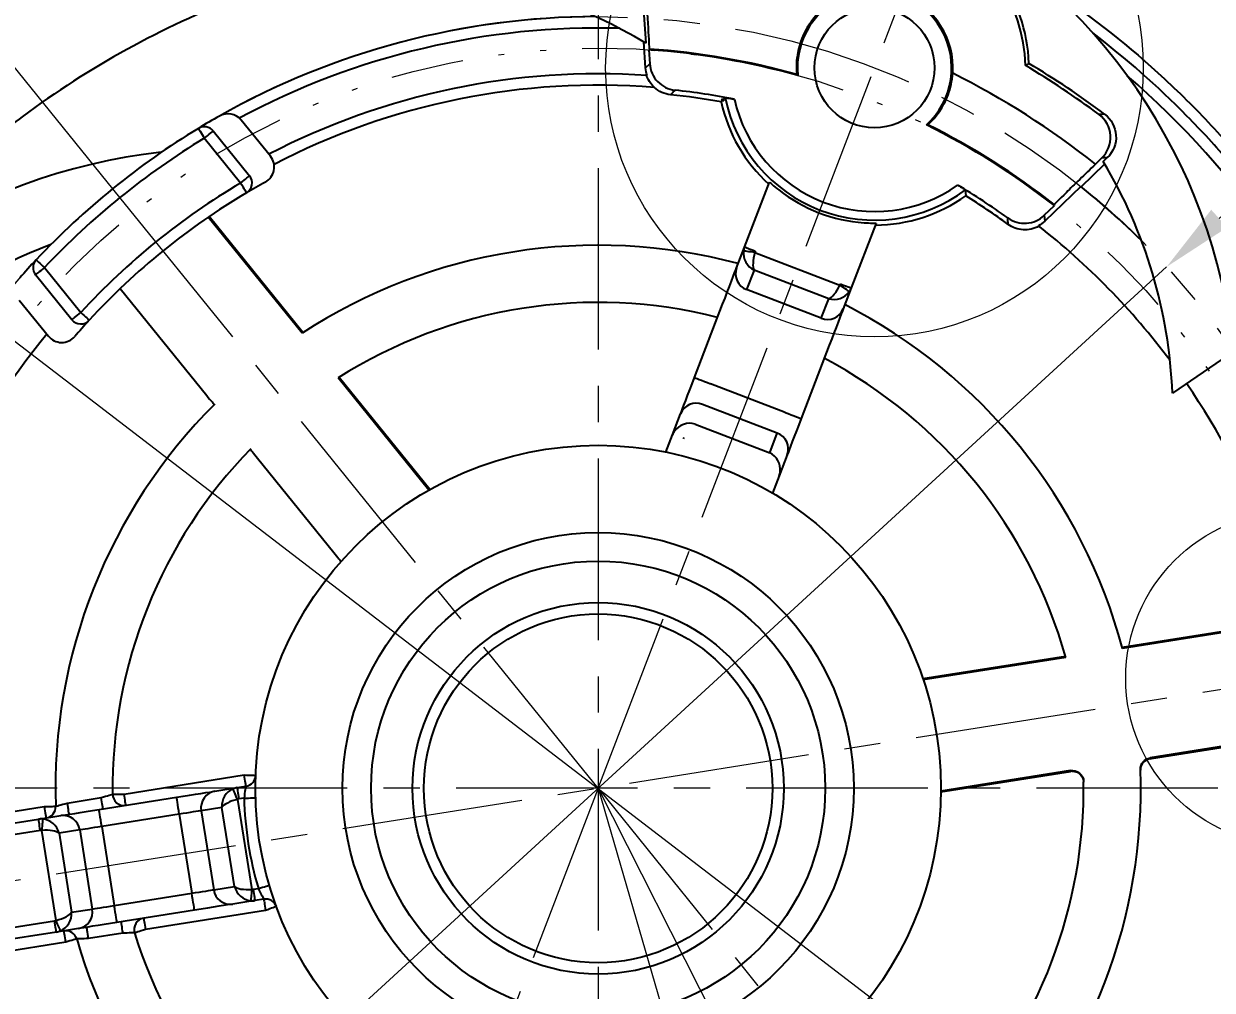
# Model space of a CAD drawing. Header units: millimetres. Extents: x 2517 to 77584, y 486 to 45347.
# Drawn here: x 3329.34 to 3350.14, y 688.5 to 705.41 of the extents above; entities that cross this region are included whole.
import ezdxf

# ---------------------------------------------------------------- set-up
doc = ezdxf.new("R2010")
doc.units = ezdxf.units.MM
doc.linetypes.add('CENTER', pattern=[50.8, 31.75, -6.35, 6.35, -6.35])
doc.linetypes.add('DIVIDE', pattern=[31.75, 12.7, -6.35, 0, -6.35, 0, -6.35])
for name, color, linetype, lineweight in [('中心线', 1, 'CENTER', 9), ('双点划线', 5, 'DIVIDE', 9), ('实线', 7, 'Continuous', 25), ('尺寸标注', 2, 'Continuous', 9)]:
    doc.layers.add(name, color=color, linetype=linetype, lineweight=lineweight)
doc.styles.add('st', font='txt.shx')
doc.dimstyles.new('2st', dxfattribs={"dimscale": 0.5, "dimtxt": 2.5, "dimasz": 2.5, "dimexe": 1.25, "dimexo": 0, "dimtad": 1, "dimtoh": 1, "dimdec": 3, "dimlfac": 0.5, "dimdsep": 46, "dimtxsty": 'st', "dimcen": 0, "dimclrd": 256, "dimclre": 256, "dimclrt": 3, "dimadec": 3, "dimazin": 2, "dimtfac": 1, "dimtdec": 3, "dimtofl": 0, "dimtmove": 0, "dimatfit": 1, "dimfxl": 1, "dimlwd": -1, "dimlwe": -1, "dimarcsym": 0})
doc.dimstyles.new('st', dxfattribs={"dimscale": 0.5, "dimtxt": 2.5, "dimasz": 2.5, "dimexe": 1.25, "dimexo": 0, "dimtad": 1, "dimtoh": 1, "dimdsep": 46, "dimtxsty": 'st', "dimcen": 0, "dimclrd": 256, "dimclre": 256, "dimclrt": 3, "dimadec": 3, "dimazin": 2, "dimtfac": 1, "dimtmove": 0, "dimatfit": 1, "dimfxl": 1, "dimlwd": -1, "dimlwe": -1, "dimarcsym": 0})

# ---------------------------------------------------------------- blocks, each defined once
blk = doc.blocks.new('*D173')
at = {"layer": 'Defpoints', "color": 0, "ltscale": 0.1, "transparency": 16777216}
for p in [(3339.394, 718.123), (3345.566, 716.788), (3348.485, 715.716), (3339.394, 692.034), (3339.394, 664.81)]:
    blk.add_point(p, dxfattribs=at)
at = {"layer": '尺寸标注', "ltscale": 0.1, "transparency": 16777216}
blk.add_line((3348.485, 715.716), (3348.761, 716.435), dxfattribs=at)
blk.add_arc((3339.394, 692.034), 25.512, 71.8076, 87.1924, dxfattribs=at)
for points in [[(3340.639, 717.307), (3340.649, 717.723), (3339.394, 717.546)], [(3347.429, 716.467), (3347.289, 716.074), (3348.537, 715.851)]]:
    blk.add_solid(points, dxfattribs=at)
at = {"layer": '尺寸标注', "color": 3, "ltscale": 0.1, "transparency": 16777216, "insert": (3343.928, 718.092), "char_height": 1.25, "attachment_point": 5, "rotation": 350.1286, "style": 'st'}
blk.add_mtext('21°', dxfattribs=at)
blk = doc.blocks.new('*D180')
at = {"layer": 'Defpoints', "color": 0, "ltscale": 0.1, "transparency": 16777216}
for p in [(3330.214, 718.694), (3348.485, 715.716), (3331.024, 702.37), (3339.394, 692.034), (3339.394, 692.034)]:
    blk.add_point(p, dxfattribs=at)
at = {"layer": '中心线', "ltscale": 0.1, "transparency": 16777216}
for p, q in [((3348.485, 715.716), (3349.723, 718.941)), ((3331.024, 702.37), (3321.256, 714.432))]:
    blk.add_line(p, q, dxfattribs=at)
blk.add_arc((3339.394, 692.034), 28.196, 71.5403, 126.4597, dxfattribs=at)
for points in [[(3348.392, 718.975), (3348.252, 718.583), (3349.499, 718.357)], [(3322.766, 714.547), (3322.511, 714.876), (3321.65, 713.946)]]:
    blk.add_solid(points, dxfattribs=at)
at = {"layer": '中心线', "color": 3, "ltscale": 0.1, "transparency": 16777216, "insert": (3335.994, 720.968), "char_height": 1.25, "attachment_point": 5, "rotation": 6.7014, "style": 'st'}
blk.add_mtext('60°', dxfattribs=at)
blk = doc.blocks.new('*D181')
at = {"layer": 'Defpoints', "color": 0, "ltscale": 0.1, "transparency": 16777216}
for p in [(3349.346, 701.156), (3329.442, 682.912)]:
    blk.add_point(p, dxfattribs=at)
at = {"layer": '尺寸标注', "ltscale": 0.1, "transparency": 16777216}
for p, q in [((3350.267, 702.001), (3358.662, 709.696)), ((3358.662, 709.696), (3362.308, 709.696)), ((3329.442, 682.912), (3349.346, 701.156)), ((3328.521, 682.067), (3327.599, 681.222))]:
    blk.add_line(p, q, dxfattribs=at)
for points in [[(3350.126, 702.154), (3350.408, 701.847), (3349.346, 701.156)], [(3328.38, 682.221), (3328.662, 681.913), (3329.442, 682.912)]]:
    blk.add_solid(points, dxfattribs=at)
at = {"layer": '尺寸标注', "color": 3, "ltscale": 0.1, "transparency": 16777216, "insert": (3360.642, 710.634), "char_height": 1.25, "attachment_point": 5, "style": 'st'}
blk.add_mtext('∅27', dxfattribs=at)
blk = doc.blocks.new('*D184')
at = {"layer": 'Defpoints', "color": 0, "ltscale": 0.1, "transparency": 16777216}
for p in [(3339.394, 692.034), (3350.07, 670.987)]:
    blk.add_point(p, dxfattribs=at)
at = {"layer": '尺寸标注', "ltscale": 0.1, "transparency": 16777216}
for p, q in [((3339.394, 692.034), (3350.07, 670.987)), ((3350.635, 669.872), (3352.262, 666.665)), ((3352.262, 666.665), (3357.574, 666.665))]:
    blk.add_line(p, q, dxfattribs=at)
blk.add_solid([(3350.821, 669.966), (3350.449, 669.778), (3350.07, 670.987)], dxfattribs=at)
at = {"layer": '尺寸标注', "color": 3, "ltscale": 0.1, "transparency": 16777216, "insert": (3355.074, 667.602), "char_height": 1.25, "attachment_point": 5, "style": 'st'}
blk.add_mtext('R23.6', dxfattribs=at)
blk = doc.blocks.new('*D185')
at = {"layer": 'Defpoints', "color": 0, "ltscale": 0.1, "transparency": 16777216}
for p in [(3339.394, 692.034), (3345.736, 670.238)]:
    blk.add_point(p, dxfattribs=at)
at = {"layer": '尺寸标注', "ltscale": 0.1, "transparency": 16777216}
for p, q in [((3339.394, 692.034), (3345.736, 670.238)), ((3346.085, 669.037), (3347.854, 662.957)), ((3347.854, 662.957), (3353.167, 662.957))]:
    blk.add_line(p, q, dxfattribs=at)
blk.add_solid([(3346.285, 669.096), (3345.885, 668.979), (3345.736, 670.238)], dxfattribs=at)
at = {"layer": '尺寸标注', "color": 3, "ltscale": 0.1, "transparency": 16777216, "insert": (3350.667, 663.895), "char_height": 1.25, "attachment_point": 5, "style": 'st'}
blk.add_mtext('R22.7', dxfattribs=at)
blk = doc.blocks.new('*D279')
at = {"layer": 'Defpoints', "color": 0, "ltscale": 0.1, "transparency": 16777216}
for p in [(3329.115, 699.911), (3349.673, 684.157)]:
    blk.add_point(p, dxfattribs=at)
at = {"layer": '尺寸标注', "ltscale": 0.1, "transparency": 16777216}
for p, q in [((3328.123, 700.671), (3327.131, 701.432)), ((3329.115, 699.911), (3349.673, 684.157)), ((3350.665, 683.396), (3359.999, 676.244)), ((3359.999, 676.244), (3367.316, 676.244))]:
    blk.add_line(p, q, dxfattribs=at)
for points in [[(3328.25, 700.837), (3327.996, 700.506), (3329.115, 699.911)], [(3350.792, 683.562), (3350.538, 683.231), (3349.673, 684.157)]]:
    blk.add_solid(points, dxfattribs=at)
at = {"layer": '尺寸标注', "color": 3, "ltscale": 0.1, "transparency": 16777216, "insert": (3363.813, 677.592), "char_height": 1.25, "attachment_point": 5, "style": 'st'}
blk.add_mtext('%%c26{}{\\H0.71x;\\C3;\\S+0.03^  0;}', dxfattribs=at)

msp = doc.modelspace()

# ---------------------------------------------------------------- linework, layer by layer
at = {"layer": '中心线', "ltscale": 0.1}
for p, q in [((3339.394, 718.1228), (3339.394, 664.8099)), ((3339.394, 692.0338), (3348.4847, 715.7159)), ((3339.394, 692.0338), (3331.024, 702.3699)), ((3353.1133, 694.2068), (3321.9559, 689.2719)), ((3365.483, 692.0338), (3314.3691, 692.0338)), ((3339.394, 692.0338), (3334.3287, 678.8383)), ((3339.394, 692.0338), (3350.0254, 678.9051))]:
    msp.add_line(p, q, dxfattribs=at)
msp.add_circle((3339.394, 692.0338), 13.5, dxfattribs=at)
at = {"layer": '双点划线', "ltscale": 0.1}
msp.add_circle((3339.394, 692.0338), 12.95, dxfattribs=at)
at = {"layer": '实线'}
for p, q in [((3340.152, 706.1972), (3340.231, 705.0682)), ((3340.2234, 704.6381), (3340.1917, 705.0917)), ((3340.2924, 704.9658), (3340.2801, 704.9535)), ((3340.2801, 704.9535), (3340.2972, 704.7091)), ((3340.2234, 704.6381), (3340.2972, 704.7091)), ((3340.2425, 704.505), (3340.2515, 704.5044)), ((3342.8737, 704.5212), (3342.8886, 704.5034)), ((3341.5734, 704.0696), (3341.5471, 704.0424)), ((3341.6193, 704.1166), (3341.5858, 704.0824)), ((3333.6571, 703.0909), (3333.146, 703.722)), ((3345.1638, 703.6422), (3345.1408, 703.6389)), ((3333.1356, 702.6226), (3332.4999, 703.4076)), ((3332.6553, 703.5334), (3333.291, 702.7485)), ((3348.0985, 702.9517), (3348.2111, 703.0604)), ((3348.2378, 702.9989), (3348.3078, 703.0665)), ((3347.8485, 702.5586), (3348.2621, 702.958)), ((3341.9578, 701.5032), (3342.3931, 702.6372)), ((3347.8416, 702.5641), (3347.2115, 701.9556)), ((3347.2042, 702.0578), (3347.3804, 702.2279)), ((3347.3795, 702.2454), (3347.3804, 702.2279)), ((3334.2111, 699.9955), (3332.568, 702.0246)), ((3334.2258, 700.005), (3332.5824, 702.0345)), ((3347.2042, 702.0578), (3347.2115, 701.9556)), ((3344.2603, 701.9205), (3343.825, 700.7865)), ((3341.8172, 701.1369), (3341.9578, 701.5032)), ((3342.1384, 701.4072), (3343.6265, 700.8359)), ((3329.7022, 701.142), (3330.3378, 700.3571)), ((3330.1824, 700.2312), (3329.5468, 701.0161)), ((3342.1246, 701.1007), (3341.993, 700.7576)), ((3343.4316, 700.599), (3342.1246, 701.1007)), ((3331.0281, 700.7758), (3332.545, 698.9027)), ((3343.3, 700.2559), (3341.993, 700.7576)), ((3343.825, 700.7865), (3343.6843, 700.4201)), ((3329.2603, 700.5754), (3329.7714, 699.9443)), ((3341.0809, 699.2188), (3341.5738, 700.5029)), ((3343.3, 700.2559), (3343.4316, 700.599)), ((3343.441, 699.7861), (3342.9481, 698.5021)), ((3350.5197, 699.6803), (3349.4483, 698.944)), ((3336.4326, 697.2521), (3334.8442, 699.2136)), ((3336.448, 697.2608), (3334.8591, 699.223)), ((3342.668, 698.6096), (3341.361, 699.1113)), ((3342.5289, 698.2473), (3341.2219, 698.749)), ((3340.6969, 698.2185), (3340.8376, 698.5848)), ((3340.5806, 697.9153), (3340.6969, 698.2185)), ((3341.0902, 698.406), (3342.3973, 697.9043)), ((3342.3973, 697.9043), (3342.5289, 698.2473)), ((3333.4315, 697.8078), (3334.7662, 696.1597)), ((3342.7047, 697.8681), (3342.5641, 697.5017)), ((3342.5641, 697.5017), (3342.4477, 697.1986)), ((3351.1477, 694.9079), (3348.5685, 694.4994)), ((3351.1519, 694.8909), (3348.573, 694.4824)), ((3347.5746, 694.342), (3345.0808, 693.947)), ((3347.5794, 694.3251), (3345.0864, 693.9302)), ((3351.4595, 692.9466), (3349.0569, 692.566)), ((3349.08, 692.5555), (3351.4606, 692.9325)), ((3331.0946, 691.9343), (3333.1984, 692.2675)), ((3345.3937, 691.9716), (3347.6621, 692.3309)), ((3347.6619, 692.3451), (3345.3938, 691.9859)), ((3332.686, 691.9839), (3333.0736, 692.0453)), ((3333.0736, 692.0453), (3333.2297, 692.07)), ((3330.0976, 691.7764), (3330.6955, 691.8711)), ((3330.6568, 691.6625), (3332.0153, 691.8776)), ((3330.8946, 691.9319), (3331.0946, 691.9343)), ((3333.0807, 691.8409), (3333.3301, 690.2665)), ((3333.1964, 691.8622), (3333.1049, 691.8477)), ((3328.5323, 691.5285), (3329.6993, 691.7133)), ((3329.5985, 691.4949), (3329.9861, 691.5562)), ((3332.0622, 691.5813), (3330.7038, 691.3662)), ((3332.0622, 691.5813), (3332.2812, 690.1986)), ((3332.8084, 691.6995), (3332.4455, 691.642)), ((3332.4455, 691.642), (3332.6645, 690.2593)), ((3333.0274, 690.3168), (3332.8084, 691.6995)), ((3328.5296, 691.3256), (3329.5985, 691.4949)), ((3330.7038, 691.3662), (3330.9228, 689.9834)), ((3329.6298, 691.2973), (3328.7019, 691.1504)), ((3329.9043, 689.7239), (3329.6549, 691.2983)), ((3330.3205, 691.3055), (3329.9576, 691.248)), ((3329.9576, 691.248), (3330.1766, 689.8652)), ((3330.3205, 691.3055), (3330.5395, 689.9227)), ((3332.6645, 690.2593), (3333.0274, 690.3168)), ((3330.9228, 689.9834), (3332.2812, 690.1986)), ((3333.3552, 690.2674), (3333.4467, 690.2819)), ((3333.5426, 690.0946), (3333.3865, 690.0699)), ((3330.1766, 689.8652), (3330.5395, 689.9227)), ((3332.3282, 689.9023), (3330.9697, 689.6871)), ((3333.5739, 689.8971), (3331.47, 689.5639)), ((3333.3865, 690.0699), (3332.9989, 690.0085)), ((3328.9522, 689.5701), (3329.8801, 689.717)), ((3329.9114, 689.5195), (3328.8425, 689.3502)), ((3330.299, 689.5809), (3329.9114, 689.5195)), ((3331.071, 689.5006), (3330.473, 689.4059)), ((3330.0747, 689.3429), (3328.9078, 689.158))]:
    msp.add_line(p, q, dxfattribs=at)
at = {"layer": '实线', "flags": 128}
for points in [[(3346.8726, 704.6788), (3346.8942, 704.6913), (3346.9346, 704.715)], [(3332.3962, 703.5786), (3332.3982, 703.5753), (3332.4041, 703.5656), (3332.4137, 703.5498), (3332.4266, 703.5285), (3332.4423, 703.5026), (3332.4602, 703.473), (3332.4797, 703.4409), (3332.4999, 703.4076)], [(3332.4999, 703.4076), (3332.5302, 703.4321), (3332.5594, 703.4557), (3332.5863, 703.4775), (3332.6098, 703.4966), (3332.6291, 703.5122), (3332.6435, 703.5238), (3332.6524, 703.531), (3332.6553, 703.5334)], [(3348.3078, 703.0665), (3348.2596, 703.0635), (3348.2111, 703.0604)], [(3333.1356, 702.6226), (3333.1659, 702.6472), (3333.195, 702.6708), (3333.2219, 702.6925), (3333.2455, 702.7116), (3333.2648, 702.7273), (3333.2792, 702.7389), (3333.288, 702.7461), (3333.291, 702.7485)], [(3333.1356, 702.6226), (3333.1554, 702.589), (3333.1745, 702.5567), (3333.1921, 702.5269), (3333.2075, 702.5009), (3333.2202, 702.4794), (3333.2296, 702.4635), (3333.2354, 702.4537), (3333.2373, 702.4504)], [(3345.8252, 702.5021), (3345.8275, 702.4481), (3345.8292, 702.3986)], [(3342.1384, 701.4072), (3342.1011, 701.412), (3342.0652, 701.4166), (3342.0318, 701.4209), (3342.0023, 701.4247), (3341.9776, 701.4279), (3341.9586, 701.4304), (3341.9461, 701.432), (3341.9404, 701.4328)], [(3341.9578, 701.5032), (3341.9614, 701.5019), (3341.972, 701.4978), (3341.9893, 701.4912), (3342.0125, 701.4822), (3342.0408, 701.4714), (3342.0731, 701.459), (3342.1081, 701.4455), (3342.1445, 701.4316)], [(3329.5468, 701.0161), (3329.5497, 701.0186), (3329.5586, 701.0257), (3329.573, 701.0374), (3329.5923, 701.053), (3329.6158, 701.0721), (3329.6427, 701.0938), (3329.6719, 701.1175), (3329.7022, 701.142)], [(3329.5564, 701.279), (3329.5592, 701.2763), (3329.5675, 701.2685), (3329.581, 701.2559), (3329.5991, 701.2389), (3329.6212, 701.2181), (3329.6464, 701.1944), (3329.6738, 701.1687), (3329.7022, 701.142)], [(3341.5738, 700.5029), (3341.6152, 700.6107), (3341.6554, 700.7155), (3341.6935, 700.8146), (3341.7282, 700.905), (3341.7587, 700.9845), (3341.7841, 701.0508), (3341.8038, 701.102), (3341.8172, 701.1369)], [(3343.7908, 700.7224), (3343.7861, 700.7257), (3343.7756, 700.7329), (3343.7599, 700.7438), (3343.7394, 700.7579), (3343.7149, 700.7749), (3343.6872, 700.794), (3343.6574, 700.8146), (3343.6265, 700.8359)], [(3343.6383, 700.8582), (3343.6747, 700.8442), (3343.7097, 700.8307), (3343.742, 700.8184), (3343.7703, 700.8075), (3343.7935, 700.7986), (3343.8108, 700.792), (3343.8214, 700.7879), (3343.825, 700.7865)], [(3330.1824, 700.2312), (3330.1854, 700.2336), (3330.1942, 700.2408), (3330.2086, 700.2524), (3330.2279, 700.2681), (3330.2515, 700.2871), (3330.2784, 700.3089), (3330.3075, 700.3325), (3330.3378, 700.3571)], [(3330.3378, 700.3571), (3330.3666, 700.3306), (3330.3942, 700.3053), (3330.4196, 700.2819), (3330.442, 700.2614), (3330.4603, 700.2445), (3330.4739, 700.232), (3330.4823, 700.2243), (3330.4851, 700.2217)], [(3343.6843, 700.4201), (3343.671, 700.3853), (3343.6513, 700.334), (3343.6259, 700.2678), (3343.5954, 700.1883), (3343.5606, 700.0978), (3343.5226, 699.9988), (3343.4824, 699.8939), (3343.441, 699.7861)], [(3340.8376, 698.5848), (3340.8509, 698.6197), (3340.8706, 698.6709), (3340.896, 698.7372), (3340.9265, 698.8167), (3340.9613, 698.9072), (3340.9993, 699.0062), (3341.0395, 699.111), (3341.0809, 699.2188)], [(3341.0809, 699.2188), (3341.0863, 699.2168), (3341.1022, 699.2107), (3341.1281, 699.2007), (3341.163, 699.1874), (3341.2054, 699.1711), (3341.2538, 699.1525), (3341.3064, 699.1323), (3341.361, 699.1113)], [(3342.668, 698.6096), (3342.7226, 698.5886), (3342.7752, 698.5685), (3342.8236, 698.5499), (3342.8661, 698.5336), (3342.9009, 698.5202), (3342.9268, 698.5103), (3342.9427, 698.5042), (3342.9481, 698.5021)], [(3342.9481, 698.5021), (3342.9067, 698.3943), (3342.8664, 698.2894), (3342.8284, 698.1904), (3342.7937, 698.0999), (3342.7632, 698.0205), (3342.7378, 697.9542), (3342.7181, 697.9029), (3342.7047, 697.8681)], [(3333.1984, 692.2675), (3333.2374, 692.266), (3333.2749, 692.2646), (3333.3094, 692.2633), (3333.3397, 692.2622), (3333.3646, 692.2612), (3333.3831, 692.2606), (3333.3944, 692.2601), (3333.3983, 692.26)], [(3333.2297, 692.07), (3333.2291, 692.0738), (3333.2273, 692.085), (3333.2244, 692.1033), (3333.2205, 692.1278), (3333.2158, 692.1578), (3333.2104, 692.1919), (3333.2045, 692.229), (3333.1984, 692.2675)], [(3332.0153, 691.8776), (3332.1293, 691.8957), (3332.2403, 691.9133), (3332.345, 691.9299), (3332.4408, 691.945), (3332.5248, 691.9583), (3332.5949, 691.9694), (3332.6492, 691.978), (3332.686, 691.9839)], [(3333.0807, 691.8409), (3333.0662, 691.8755), (3333.0523, 691.909), (3333.0394, 691.94), (3333.0279, 691.9675), (3333.0183, 691.9905), (3333.011, 692.0081), (3333.0061, 692.0198), (3333.0039, 692.0251)], [(3333.0736, 692.0453), (3333.0742, 692.0415), (3333.076, 692.0302), (3333.0789, 692.012), (3333.0828, 691.9874), (3333.0875, 691.9575), (3333.093, 691.9233), (3333.0988, 691.8863), (3333.1049, 691.8477)], [(3330.0976, 691.7764), (3330.1037, 691.7379), (3330.1095, 691.7008), (3330.115, 691.6666), (3330.1197, 691.6367), (3330.1236, 691.6121), (3330.1265, 691.5939), (3330.1283, 691.5826), (3330.1289, 691.5789)], [(3330.7268, 691.6736), (3330.7262, 691.6774), (3330.7244, 691.6886), (3330.7215, 691.7069), (3330.7176, 691.7314), (3330.7129, 691.7614), (3330.7075, 691.7955), (3330.7016, 691.8326), (3330.6955, 691.8711)], [(3331.1259, 691.7368), (3331.1253, 691.7406), (3331.1235, 691.7518), (3331.1206, 691.7701), (3331.1167, 691.7946), (3331.112, 691.8246), (3331.1066, 691.8587), (3331.1007, 691.8958), (3331.0946, 691.9343)], [(3332.0622, 691.5813), (3332.0531, 691.6391), (3332.0443, 691.6947), (3332.0361, 691.7459), (3332.029, 691.7908), (3332.0232, 691.8277), (3332.0189, 691.8551), (3332.0162, 691.8719), (3332.0153, 691.8776)], [(3333.1964, 691.8622), (3333.2354, 691.8633), (3333.2729, 691.8643), (3333.3075, 691.8653), (3333.3377, 691.8661), (3333.3626, 691.8668), (3333.3811, 691.8673), (3333.3925, 691.8676), (3333.3963, 691.8677)], [(3329.6993, 691.7133), (3329.7383, 691.7146), (3329.7758, 691.7158), (3329.8104, 691.717), (3329.8406, 691.718), (3329.8655, 691.7188), (3329.884, 691.7194), (3329.8954, 691.7198), (3329.8992, 691.7199)], [(3329.6993, 691.7133), (3329.7054, 691.6748), (3329.7113, 691.6377), (3329.7167, 691.6036), (3329.7214, 691.5736), (3329.7253, 691.5491), (3329.7282, 691.5308), (3329.73, 691.5196), (3329.7306, 691.5158)], [(3329.9861, 691.5562), (3330.023, 691.5621), (3330.0772, 691.5707), (3330.1473, 691.5818), (3330.2314, 691.5951), (3330.3271, 691.6102), (3330.4319, 691.6268), (3330.5428, 691.6444), (3330.6568, 691.6625)], [(3330.7038, 691.3662), (3330.6946, 691.424), (3330.6858, 691.4796), (3330.6777, 691.5308), (3330.6706, 691.5757), (3330.6647, 691.6125), (3330.6604, 691.6399), (3330.6577, 691.6568), (3330.6568, 691.6625)], [(3332.4455, 691.642), (3332.4244, 691.6387), (3332.3935, 691.6338), (3332.3534, 691.6274), (3332.3054, 691.6198), (3332.2506, 691.6112), (3332.1908, 691.6017), (3332.1274, 691.5917), (3332.0622, 691.5813)], [(3329.6298, 691.2973), (3329.6237, 691.3359), (3329.6178, 691.3729), (3329.6124, 691.4071), (3329.6077, 691.437), (3329.6038, 691.4616), (3329.6009, 691.4798), (3329.5991, 691.4911), (3329.5985, 691.4949)], [(3329.6711, 691.4973), (3329.6706, 691.4915), (3329.6696, 691.4789), (3329.668, 691.4598), (3329.666, 691.435), (3329.6636, 691.4053), (3329.6609, 691.3718), (3329.658, 691.3357), (3329.6549, 691.2983)], [(3330.7038, 691.3662), (3330.6386, 691.3558), (3330.5752, 691.3458), (3330.5153, 691.3363), (3330.4606, 691.3277), (3330.4126, 691.3201), (3330.3725, 691.3137), (3330.3415, 691.3088), (3330.3205, 691.3055)], [(3333.4467, 690.2819), (3333.4841, 690.2929), (3333.5201, 690.3035), (3333.5533, 690.3133), (3333.5823, 690.3219), (3333.6062, 690.3289), (3333.6239, 690.3341), (3333.6348, 690.3373), (3333.6385, 690.3384)], [(3332.2812, 690.1986), (3332.3464, 690.2089), (3332.4098, 690.2189), (3332.4697, 690.2284), (3332.5244, 690.2371), (3332.5724, 690.2447), (3332.6125, 690.251), (3332.6434, 690.2559), (3332.6645, 690.2593)], [(3332.3282, 689.9023), (3332.3273, 689.908), (3332.3246, 689.9248), (3332.3202, 689.9522), (3332.3144, 689.989), (3332.3073, 690.0339), (3332.2992, 690.0852), (3332.2904, 690.1408), (3332.2812, 690.1986)], [(3333.3301, 690.2665), (3333.327, 690.229), (3333.3241, 690.1929), (3333.3214, 690.1594), (3333.319, 690.1297), (3333.317, 690.1049), (3333.3154, 690.0858), (3333.3144, 690.0732), (3333.3139, 690.0675)], [(3333.3552, 690.2674), (3333.3613, 690.2289), (3333.3672, 690.1918), (3333.3726, 690.1577), (3333.3773, 690.1277), (3333.3812, 690.1032), (3333.3841, 690.0849), (3333.3859, 690.0737), (3333.3865, 690.0699)], [(3333.5426, 690.0946), (3333.5432, 690.0908), (3333.5449, 690.0796), (3333.5478, 690.0613), (3333.5517, 690.0367), (3333.5565, 690.0068), (3333.5619, 689.9727), (3333.5677, 689.9356), (3333.5739, 689.8971)], [(3330.5395, 689.9227), (3330.5606, 689.926), (3330.5915, 689.9309), (3330.6316, 689.9373), (3330.6796, 689.9449), (3330.7343, 689.9536), (3330.7942, 689.963), (3330.8576, 689.9731), (3330.9228, 689.9834)], [(3330.9697, 689.6871), (3330.9688, 689.6928), (3330.9661, 689.7097), (3330.9618, 689.737), (3330.956, 689.7739), (3330.9489, 689.8188), (3330.9407, 689.87), (3330.9319, 689.9256), (3330.9228, 689.9834)], [(3332.9989, 690.0085), (3332.962, 690.0027), (3332.9078, 689.9941), (3332.8377, 689.983), (3332.7536, 689.9696), (3332.6579, 689.9545), (3332.5531, 689.9379), (3332.4422, 689.9203), (3332.3282, 689.9023)], [(3333.7616, 689.966), (3333.758, 689.9647), (3333.7473, 689.9607), (3333.73, 689.9544), (3333.7066, 689.9458), (3333.6782, 689.9354), (3333.6457, 689.9234), (3333.6105, 689.9105), (3333.5739, 689.8971)], [(3329.9114, 689.5195), (3329.9108, 689.5233), (3329.909, 689.5345), (3329.9061, 689.5528), (3329.9022, 689.5773), (3329.8975, 689.6073), (3329.892, 689.6414), (3329.8862, 689.6785), (3329.8801, 689.717)], [(3329.9811, 689.5396), (3329.9789, 689.5449), (3329.974, 689.5566), (3329.9667, 689.5743), (3329.9571, 689.5972), (3329.9456, 689.6247), (3329.9327, 689.6557), (3329.9188, 689.6892), (3329.9043, 689.7239)], [(3330.9697, 689.6871), (3330.8557, 689.669), (3330.7447, 689.6515), (3330.64, 689.6349), (3330.5442, 689.6197), (3330.4602, 689.6064), (3330.39, 689.5953), (3330.3358, 689.5867), (3330.299, 689.5809)], [(3331.0397, 689.6982), (3331.0403, 689.6944), (3331.0421, 689.6831), (3331.045, 689.6649), (3331.0488, 689.6403), (3331.0536, 689.6104), (3331.059, 689.5762), (3331.0649, 689.5392), (3331.071, 689.5006)], [(3331.4388, 689.7614), (3331.4394, 689.7576), (3331.4411, 689.7464), (3331.444, 689.7281), (3331.4479, 689.7035), (3331.4527, 689.6736), (3331.4581, 689.6394), (3331.4639, 689.6024), (3331.47, 689.5639)], [(3330.0747, 689.3429), (3330.0686, 689.3814), (3330.0628, 689.4185), (3330.0574, 689.4526), (3330.0526, 689.4825), (3330.0487, 689.5071), (3330.0458, 689.5254), (3330.0441, 689.5366), (3330.0435, 689.5404)], [(3330.473, 689.4059), (3330.4669, 689.4445), (3330.461, 689.4815), (3330.4556, 689.5157), (3330.4509, 689.5456), (3330.447, 689.5702), (3330.4441, 689.5884), (3330.4423, 689.5997), (3330.4417, 689.6035)], [(3331.47, 689.5639), (3331.4328, 689.5522), (3331.397, 689.5411), (3331.364, 689.5308), (3331.335, 689.5218), (3331.3113, 689.5144), (3331.2936, 689.5089), (3331.2828, 689.5055), (3331.2791, 689.5043)], [(3330.2669, 689.3983), (3330.2632, 689.3973), (3330.2523, 689.3941), (3330.2345, 689.389), (3330.2106, 689.3821), (3330.1815, 689.3737), (3330.1483, 689.3641), (3330.1122, 689.3537), (3330.0747, 689.3429)]]:
    msp.add_lwpolyline(points, dxfattribs=at)
at = {"layer": '实线'}
for centre, radius in [((3344.232, 704.6372), 1.05), ((3339.394, 692.0338), 6), ((3339.394, 692.0338), 4.475), ((3339.394, 692.0338), 3.975), ((3339.394, 692.0338), 3.25), ((3339.394, 692.0338), 3.05)]:
    msp.add_circle(centre, radius, dxfattribs=at)
for centre, radius, start, end in [((3339.394, 692.0338), 21, 71.98834, 66.01166), ((3340.5775, 698.6071), 10, 6.16078, 62.64538), ((3344.232, 704.6372), 2.6409, 0.90239, 137.09761), ((3344.232, 704.6372), 2.7037, 1.65, 71.99729), ((3335.7939, 697.7012), 8.6, 58.9399, 108.32049), ((3344.232, 704.6372), 1.35, 312.31351, 185.68649), ((3344.232, 704.6372), 1.3718, 356.01278, 141.98722), ((3339.394, 692.0338), 13.5, 90.20778, 119.40593), ((3339.394, 692.0338), 13.3, 88.39485, 118.18283), ((3339.394, 692.0338), 12.95, 74.34441, 86.07644), ((3339.394, 692.0338), 12.9632, 74.42896, 86.02578), ((3339.394, 692.0338), 14.6909, 53.35593, 59.39878), ((3339.394, 692.0338), 14.7537, 53.05847, 59.26308), ((3339.394, 692.0338), 12.5, 86.0665, 117.46304), ((3339.394, 692.0338), 13.9631, 51.43562, 63.60932), ((3338.3486, 692.5967), 15.746, 21.11776, 49.10218), ((3339.394, 692.0338), 12.3, 85.40936, 117.46828), ((3366.7078, 678.2547), 36.7406, 134.97176, 135.14641), ((3339.394, 692.0338), 12.2873, 78.80875, 83.70559), ((3339.394, 692.0338), 12.2, 79.83514, 84.03406), ((3344.232, 704.6372), 2.75, 192.49184, 227.67631), ((3339.394, 692.0338), 12.2463, 79.69002, 79.84693), ((3335.7939, 697.7012), 8.6, 47.60664, 47.96134), ((3344.232, 704.6372), 2.7037, 191.84129, 192.48766), ((3344.232, 704.6372), 2.664, 191.26858, 306.73142), ((3344.232, 704.6372), 2.514, 192.63017, 305.36983), ((3332.9129, 703.5332), 0.3, 39, 119.40593), ((3349.9876, 665.1518), 38.7125, 92.55623, 92.70267), ((3339.394, 692.0338), 13.5, 119.40593, 121.22181), ((3339.394, 692.0338), 12.95, 51.92356, 63.65559), ((3339.394, 692.0338), 12.9632, 51.97422, 63.57104), ((3339.394, 692.0338), 13.5, 121.22181, 136.77819), ((3339.394, 692.0338), 13.3, 121.22181, 136.77819), ((3332.4999, 703.4076), 0.2, 39, 121.22181), ((3332.8207, 693.2173), 10, 96.16078, 152.64538), ((3333.424, 702.9021), 0.3, 298.78052, 39), ((3340.8558, 698.5869), 8.6, 2.37989, 30.86527), ((3339.394, 692.0338), 12.3, 120.58503, 137.41497), ((3333.1356, 702.6226), 0.2, 300.58503, 39), ((3339.394, 692.0338), 12.1, 118.78052, 120.58503), ((3339.394, 692.0338), 12.2873, 54.29441, 59.19125), ((3339.394, 692.0338), 12.1, 120.58503, 137.41497), ((3344.232, 704.6372), 2.7151, 231.86349, 266.13651), ((3344.232, 704.6372), 2.75, 270.32369, 305.50816), ((3339.394, 692.0338), 12.2, 53.96594, 58.16486), ((3339.394, 692.0338), 13.5, 45.20778, 51.26263), ((3309.7821, 700.0659), 36.8344, 2.85346, 3.02767), ((3339.394, 692.0338), 12.5, 36.78509, 51.9335), ((3332.841, 693.4956), 8.6, 110.6115, 153.32049), ((3339.394, 692.0338), 9.5, 75.04233, 123.06352), ((3339.394, 692.0338), 13.5, 136.77819, 138.59407), ((3329.7022, 701.142), 0.2, 136.77819, 219), ((3342.0948, 701.0352), 0.2956, 159.88157, 249.85493), ((3339.394, 692.0338), 8.5, 75.75633, 122.36214), ((3339.394, 692.0338), 9.5, 14.93648, 62.95767), ((3343.41, 700.5303), 0.2956, 248.14504, 338.11845), ((3330.3378, 700.3571), 0.2, 219, 317.41497), ((3339.394, 692.0338), 12.1, 137.41497, 139.21948), ((3339.394, 692.0338), 12.5, 140.53696, 169.5), ((3330.0045, 700.1331), 0.3, 219, 319.21948), ((3339.394, 692.0338), 8.5, 15.63786, 62.24367), ((3339.394, 692.0338), 12.5, 20.53696, 34.5), ((3339.394, 692.0338), 9.5, 134.95765, 181.89366), ((3341.1119, 698.4747), 0.2956, 68.14484, 158.11868), ((3342.4271, 697.9698), 0.2956, 339.88149, 69.85507), ((3339.394, 692.0338), 8.5, 135.66155, 180.68714), ((3339.3627, 692.2314), 9.7, 1.89397, 1.97731), ((3333.1984, 692.2675), 0.2, 279, 357.84006), ((3339.394, 692.0338), 9.5, 316.10634, 1.97659), ((3339.3627, 692.2314), 8.3, 0.68735, 0.78518), ((3332.7368, 691.6926), 0.2956, 99.88141, 189.85504), ((3339.394, 692.0338), 8.5, 317.31286, 0.78433), ((3331.0946, 691.9343), 0.2, 180.68714, 279), ((3339.394, 692.0338), 6.2, 181.58633, 196.41367), ((3329.6993, 691.7133), 0.2, 279, 1.89366), ((3330.0278, 691.2636), 0.2956, 8.14498, 98.1186), ((3332.9571, 690.3012), 0.2956, 188.14491, 278.11858), ((3333.5739, 689.8971), 0.2, 20.15994, 99), ((3330.2482, 689.8721), 0.2956, 279.88144, 9.85512), ((3331.47, 689.5639), 0.2, 99, 197.31286), ((3339.394, 692.0338), 12.5, 326.15283, 349.5), ((3330.0747, 689.3429), 0.2, 16.10634, 99), ((3339.394, 692.0338), 8.5, 197.31286, 242.33845), ((3339.394, 692.0338), 9.5, 196.10634, 243.04235)]:
    msp.add_arc(centre, radius, start, end, dxfattribs=at)
for centre, major_axis, ratio, start_param, end_param in [((3342.2289, 701.3724), (-0.1679, 0.259), 0.9162457, 0.8329813, 2.1587989), ((3342.2379, 701.3957), (0.2801, -0.1075), 0.9903538, 3.1415927, 3.3865713), ((3342.2289, 701.3724), (0.0822, 0.2897), 0.3210395, 1.5418432, 2.8676609), ((3342.2379, 701.3957), (0.0369, 0.0962), 0.9701425, 1.5707963, 1.815775), ((3343.5359, 700.8707), (0.1327, 0.2703), 0.3210395, 3.4155244, 4.7413421), ((3343.5359, 700.8707), (0.2981, 0.0801), 0.9162457, 4.1243864, 5.450204), ((3343.5449, 700.894), (-0.0369, -0.0962), 0.9701425, 1.3258177, 1.5707963), ((3343.5449, 700.894), (0.2801, -0.1075), 0.9903538, 6.0382066, 6.2831853), ((3340.9859, 698.1343), (0.2981, 0.0801), 0.9162457, 0.9827937, 2.3086114), ((3340.977, 698.111), (0.2801, -0.1075), 0.9903538, 2.896614, 3.1415927), ((3340.977, 698.111), (0.0369, 0.0962), 0.9701425, 1.3258177, 1.5707963), ((3342.293, 697.6326), (-0.1679, 0.259), 0.9162457, 3.9745739, 5.3003916), ((3342.284, 697.6092), (0.2801, -0.1075), 0.9903538, 0, 0.2449787), ((3333.0959, 691.745), (0.1403, 0.275), 0.9162457, 0.8329813, 2.1587989), ((3333.1206, 691.749), (-0.0469, 0.2963), 0.9903538, 0, 0.2449787), ((3333.0959, 691.745), (0.292, 0.0736), 0.3210395, 1.5418432, 2.8676609), ((3333.1206, 691.749), (0.1018, 0.0161), 0.9701425, 1.5707963, 1.815775), ((3329.6454, 691.1985), (-0.0469, 0.2963), 0.9903538, 6.0382066, 6.2831853), ((3329.6701, 691.2025), (0.2184, -0.2181), 0.9162457, 0.9827937, 2.3086114), ((3329.6454, 691.1985), (0.1018, 0.0161), 0.9701425, 1.3258177, 1.5707963), ((3329.6701, 691.2025), (0.3004, 0.0202), 0.3210395, 0.2739318, 1.5997494), ((3333.3149, 690.3623), (0.3004, 0.0202), 0.3210395, 3.4155244, 4.7413421), ((3333.3149, 690.3623), (0.2184, -0.2181), 0.9162457, 4.1243864, 5.450204), ((3333.3396, 690.3662), (-0.1018, -0.0161), 0.9701425, 1.3258177, 1.5707963), ((3333.3396, 690.3662), (-0.0469, 0.2963), 0.9903538, 2.896614, 3.1415927), ((3329.8644, 689.8158), (-0.1018, -0.0161), 0.9701425, 1.5707963, 1.815775), ((3329.8891, 689.8197), (0.292, 0.0736), 0.3210395, 4.6834359, 6.0092535), ((3329.8891, 689.8197), (0.1403, 0.275), 0.9162457, 3.9745739, 5.3003916), ((3329.8644, 689.8158), (-0.0469, 0.2963), 0.9903538, 3.1415927, 3.3865713)]:
    msp.add_ellipse(centre, major_axis=major_axis, ratio=ratio, start_param=start_param, end_param=end_param, dxfattribs=at)
for points, knots in [([(3340.2924, 704.9658), (3340.2935, 704.9669), (3340.2928, 704.9941), (3340.2877, 705.0966), (3340.2834, 705.1719), (3340.2663, 705.4504), (3340.2492, 705.7088), (3340.2308, 705.9719)], [0, 0, 0, 0, 0.25, 0.25, 0.5, 0.5, 1, 1, 1, 1]), ([(3347.3753, 705.9763), (3348.0564, 705.517), (3348.7017, 705.006), (3349.6081, 704.168), (3349.9, 703.8767), (3350.4618, 703.2711), (3350.7323, 702.956), (3351.5045, 701.9833), (3351.9634, 701.3028), (3352.5668, 700.2453), (3352.7539, 699.8868), (3353.013, 699.3412), (3353.0958, 699.1581), (3353.2543, 698.7895), (3353.3305, 698.6025), (3353.402, 698.4176)], [0, 0, 0, 0, 0.25, 0.25, 0.375, 0.375, 0.5, 0.5, 0.75, 0.75, 0.875, 0.875, 0.9375, 0.9375, 1, 1, 1, 1]), ([(3333.0907, 705.8653), (3331.7637, 705.3532), (3330.4885, 704.6569), (3329.0171, 703.5619), (3328.7283, 703.3311), (3328.1684, 702.8508), (3327.8973, 702.6013), (3327.1116, 701.8266), (3326.6244, 701.2748), (3326.1771, 700.6914)], [0, 0, 0, 0, 0.5, 0.5, 0.625, 0.625, 0.75, 0.75, 1, 1, 1, 1]), ([(3343.1512, 705.482), (3343.1102, 705.4296), (3343.0739, 705.3753), (3343.0098, 705.2631), (3342.9821, 705.2048), (3342.9146, 705.035), (3342.889, 704.9247), (3342.8639, 704.7374), (3342.8635, 704.6602), (3342.8681, 704.5523), (3342.8724, 704.5228), (3342.8737, 704.5212)], [0, 0, 0, 0, 0.125, 0.125, 0.25, 0.25, 0.5, 0.5, 0.75, 0.75, 1, 1, 1, 1]), ([(3353.2254, 698.3372), (3352.7129, 699.6653), (3352.016, 700.9411), (3350.9203, 702.413), (3350.6893, 702.7019), (3350.2093, 703.2612), (3349.96, 703.5321), (3349.1858, 704.3171), (3348.6345, 704.8038), (3348.0516, 705.2507)], [0, 0, 0, 0, 0.5, 0.5, 0.625, 0.625, 0.75, 0.75, 1, 1, 1, 1]), ([(3340.2972, 704.7091), (3340.3054, 704.5924), (3340.3546, 704.4817), (3340.5162, 704.3135), (3340.6249, 704.2599), (3340.7411, 704.247)], [0, 0, 0, 0, 0.5, 0.5, 1, 1, 1, 1]), ([(3340.3784, 704.2944), (3340.3334, 704.3351), (3340.2964, 704.3858), (3340.2503, 704.4739), (3340.2418, 704.5051), (3340.2425, 704.505)], [0, 0, 0, 0, 0.5, 0.5, 1, 1, 1, 1]), ([(3345.1638, 703.6422), (3345.1658, 703.6425), (3345.189, 703.6617), (3345.2643, 703.7386), (3345.316, 703.7967), (3345.4219, 703.9516), (3345.477, 704.051), (3345.5615, 704.2787), (3345.5912, 704.409), (3345.6005, 704.5418)], [0, 0, 0, 0, 0.25, 0.25, 0.5, 0.5, 0.75, 0.75, 1, 1, 1, 1]), ([(3341.6193, 704.1166), (3341.6194, 704.1167), (3341.6223, 704.1163), (3341.6276, 704.1155), (3341.6329, 704.1146), (3341.6408, 704.1133), (3341.6506, 704.1116), (3341.6606, 704.1098), (3341.6728, 704.1076), (3341.6862, 704.1052), (3341.7005, 704.1025), (3341.7165, 704.0995), (3341.7329, 704.0964), (3341.7478, 704.0935), (3341.7634, 704.0905), (3341.7788, 704.0875)], [0, 0, 0, 0, 0.00004759373, 0.00004759373, 0.00004759373, 0.00009510557, 0.00009510557, 0.00009510557, 0.00014386629, 0.00014386629, 0.00014386629, 0.00019591639, 0.00019591639, 0.00019591639, 0.00024289214, 0.00024289214, 0.00024289214, 0.00024289214]), ([(3348.2111, 703.0604), (3348.316, 703.1617), (3348.3719, 703.3084), (3348.3535, 703.5955), (3348.2792, 703.7342), (3348.1622, 703.8212)], [0, 0, 0, 0, 0.5, 0.5, 1, 1, 1, 1]), ([(3348.261, 703.8258), (3348.3772, 703.7384), (3348.4507, 703.6002), (3348.4684, 703.314), (3348.4124, 703.1675), (3348.3078, 703.0665)], [0, 0, 0, 0, 0.5, 0.5, 1, 1, 1, 1]), ([(3348.0985, 702.9517), (3348.0037, 702.8601), (3347.9108, 702.7701), (3347.7369, 702.601), (3347.6573, 702.5233), (3347.458, 702.3274), (3347.3794, 702.2484), (3347.3795, 702.2454)], [0, 0, 0, 0, 0.25, 0.25, 0.5, 0.5, 1, 1, 1, 1]), ([(3342.3931, 702.6372), (3342.3933, 702.6377), (3342.4117, 702.6211), (3342.4715, 702.5695), (3342.5126, 702.5352), (3342.5553, 702.5016)], [0, 0, 0, 0, 0.5, 0.5, 1, 1, 1, 1]), ([(3345.6872, 702.5872), (3345.7225, 702.5661), (3345.7569, 702.5452), (3345.8091, 702.5128), (3345.8252, 702.5025), (3345.8252, 702.5021)], [0, 0, 0, 0, 0.5, 0.5, 1, 1, 1, 1]), ([(3346.5651, 702.0114), (3346.6601, 701.9431), (3346.7767, 701.9103), (3347.0094, 701.9272), (3347.1201, 701.9765), (3347.2042, 702.0578)], [0, 0, 0, 0, 0.5, 0.5, 1, 1, 1, 1]), ([(3344.049, 701.9283), (3344.1032, 701.9246), (3344.1564, 701.9227), (3344.2358, 701.921), (3344.2605, 701.921), (3344.2603, 701.9205)], [0, 0, 0, 0, 0.5, 0.5, 1, 1, 1, 1]), ([(3347.11, 701.8681), (3347.0264, 701.8211), (3346.9308, 701.7993), (3346.7416, 701.8102), (3346.6484, 701.8432), (3346.5709, 701.8996)], [0, 0, 0, 0, 0.5, 0.5, 1, 1, 1, 1]), ([(3332.545, 698.9027), (3332.5783, 698.8615), (3332.6112, 698.8215), (3332.6589, 698.7647), (3332.6734, 698.7482), (3332.674, 698.7489)], [0, 0, 0, 0, 0.5, 0.5, 1, 1, 1, 1]), ([(3333.3072, 697.9669), (3333.3066, 697.9662), (3333.3198, 697.9485), (3333.3657, 697.8898), (3333.3982, 697.8491), (3333.4315, 697.8078)], [0, 0, 0, 0, 0.5, 0.5, 1, 1, 1, 1]), ([(3334.7662, 696.1597), (3334.7996, 696.1184), (3334.8326, 696.0782), (3334.8808, 696.0208), (3334.8955, 696.0041), (3334.8961, 696.0048)], [0, 0, 0, 0, 0.5, 0.5, 1, 1, 1, 1]), ([(3348.8884, 692.3615), (3348.8867, 692.4101), (3348.9034, 692.4587), (3348.9645, 692.5328), (3349.0089, 692.5584), (3349.0569, 692.566)], [0, 0, 0, 0, 0.5, 0.5, 1, 1, 1, 1]), ([(3349.0574, 692.5519), (3348.9984, 692.5427), (3348.9528, 692.5091), (3348.8987, 692.4345), (3348.8873, 692.3923), (3348.8887, 692.3512)], [0, 0, 0, 0, 0.5, 0.5, 1, 1, 1, 1]), ([(3347.6619, 692.3451), (3347.719, 692.3541), (3347.7786, 692.3371), (3347.8656, 692.2638), (3347.8924, 692.2079), (3347.8932, 692.1502)], [0, 0, 0, 0, 0.5, 0.5, 1, 1, 1, 1]), ([(3347.6886, 692.3333), (3347.7531, 692.3349), (3347.8096, 692.3046), (3347.8773, 692.2291), (3347.8928, 692.184), (3347.8933, 692.1394)], [0, 0, 0, 0, 0.5, 0.5, 1, 1, 1, 1]), ([(3333.2297, 692.07), (3333.2297, 692.07), (3333.2241, 692.0459), (3333.2098, 691.9688), (3333.2016, 691.9161), (3333.1964, 691.8622)], [0, 0, 0, 0, 0.5, 0.5, 1, 1, 1, 1]), ([(3329.8992, 691.7199), (3329.8992, 691.7199), (3329.9215, 691.7261), (3329.9952, 691.747), (3330.0461, 691.7615), (3330.0976, 691.7764)], [0, 0, 0, 0, 0.5, 0.5, 1, 1, 1, 1]), ([(3330.6955, 691.8711), (3330.7471, 691.8865), (3330.7978, 691.9019), (3330.8719, 691.9248), (3330.8946, 691.9319), (3330.8946, 691.9319)], [0, 0, 0, 0, 0.5, 0.5, 1, 1, 1, 1]), ([(3333.4467, 690.2819), (3333.4683, 690.2323), (3333.4923, 690.1849), (3333.5298, 690.1158), (3333.5426, 690.0946), (3333.5426, 690.0946)], [0, 0, 0, 0, 0.5, 0.5, 1, 1, 1, 1]), ([(3331.2791, 689.5043), (3331.2791, 689.5043), (3331.2554, 689.5041), (3331.178, 689.5029), (3331.1248, 689.5019), (3331.071, 689.5006)], [0, 0, 0, 0, 0.5, 0.5, 1, 1, 1, 1]), ([(3330.473, 689.4059), (3330.4194, 689.4042), (3330.3667, 689.4023), (3330.2901, 689.3993), (3330.2669, 689.3983), (3330.2669, 689.3983)], [0, 0, 0, 0, 0.5, 0.5, 1, 1, 1, 1])]:
    msp.add_open_spline(points, degree=3, knots=knots, dxfattribs=at)
for points in [[(3340.2515, 704.5044), (3340.236, 704.5477), (3340.2266, 704.5922), (3340.2234, 704.6381)], [(3340.662, 704.1678), (3340.5565, 704.1788), (3340.4572, 704.2231), (3340.3784, 704.2944)], [(3347.2115, 701.9556), (3347.1784, 701.9237), (3347.1417, 701.8968), (3347.1012, 701.875)], [(3349.0574, 692.5519), (3349.0649, 692.5531), (3349.0724, 692.5543), (3349.08, 692.5555)], [(3347.6886, 692.3333), (3347.6797, 692.3331), (3347.6709, 692.3323), (3347.6621, 692.3309)]]:
    msp.add_open_spline(points, degree=3, dxfattribs=at)
at = {"layer": '尺寸标注', "ltscale": 0.1}
for centre, radius in [((3344.232, 704.6372), 4.706), ((3351.5426, 693.958), 2.9124)]:
    msp.add_circle(centre, radius, dxfattribs=at)

# ---------------------------------------------------------------- dimensions: what is measured, and where the dimension line sits
at = {"layer": '中心线', "ltscale": 0.1}
dim = msp.add_angular_dim_2l(base=(3330.2142, 718.6938), line1=((3339.394, 692.0338), (3331.024, 702.3699)), line2=((3339.394, 692.0338), (3348.4847, 715.7159)), dimstyle='2st', dxfattribs=at)
dim.commit()
dim.dimension.update_dxf_attribs({"geometry": '*D180', "text_midpoint": (3336.1037, 720.0374), "dimtype": 162})
at = {"layer": '尺寸标注', "ltscale": 0.1}
dim = msp.add_angular_dim_2l(base=(3345.5659, 716.788), line1=((3339.394, 718.1228), (3339.394, 664.8099)), line2=((3339.394, 692.0338), (3348.4847, 715.7159)), dimstyle='st', dxfattribs=at)
dim.commit()
dim.dimension.update_dxf_attribs({"geometry": '*D173', "text_midpoint": (3343.7677, 717.1681), "dimtype": 162})
dim = msp.add_diameter_dim_2p(p1=(3329.4424, 682.9116), p2=(3349.3456, 701.1561), dimstyle='st', dxfattribs=at)
dim.commit()
dim.dimension.update_dxf_attribs({"geometry": '*D181', "text_midpoint": (3360.6416, 709.6964), "dimtype": 163})
dim = msp.add_diameter_dim_2p(p1=(3329.1152, 699.9109), p2=(3349.6729, 684.1568), text='%%c26{}{\\H0.71x;\\C3;\\S+0.03^  0;}', dimstyle='st', override={"dimtp": 0.03, "dimtm": 0, "dimtdec": 2, "dimtzin": 8}, dxfattribs=at)
dim.commit()
dim.dimension.update_dxf_attribs({"geometry": '*D279', "text_midpoint": (3363.8135, 676.2436), "dimtype": 163})
for mpoint, picture, middle in [((3350.0698, 670.9866), '*D184', (3355.0743, 666.6649)), ((3345.7358, 670.2377), '*D185', (3350.6666, 662.9574))]:
    dim = msp.add_radius_dim(center=(3339.394, 692.0338), mpoint=mpoint, dimstyle='st', override={"dimtol": 0, "dimlim": 0, "dimtp": 0, "dimtm": 0, "dimtfac": 1, "dimtdec": 1, "dimtolj": 0, "dimtzin": 8}, dxfattribs=at)
    dim.commit()
    dim.dimension.update_dxf_attribs({"geometry": picture, "text_midpoint": middle, "dimtype": 164})

doc.saveas('drawing.dxf')
